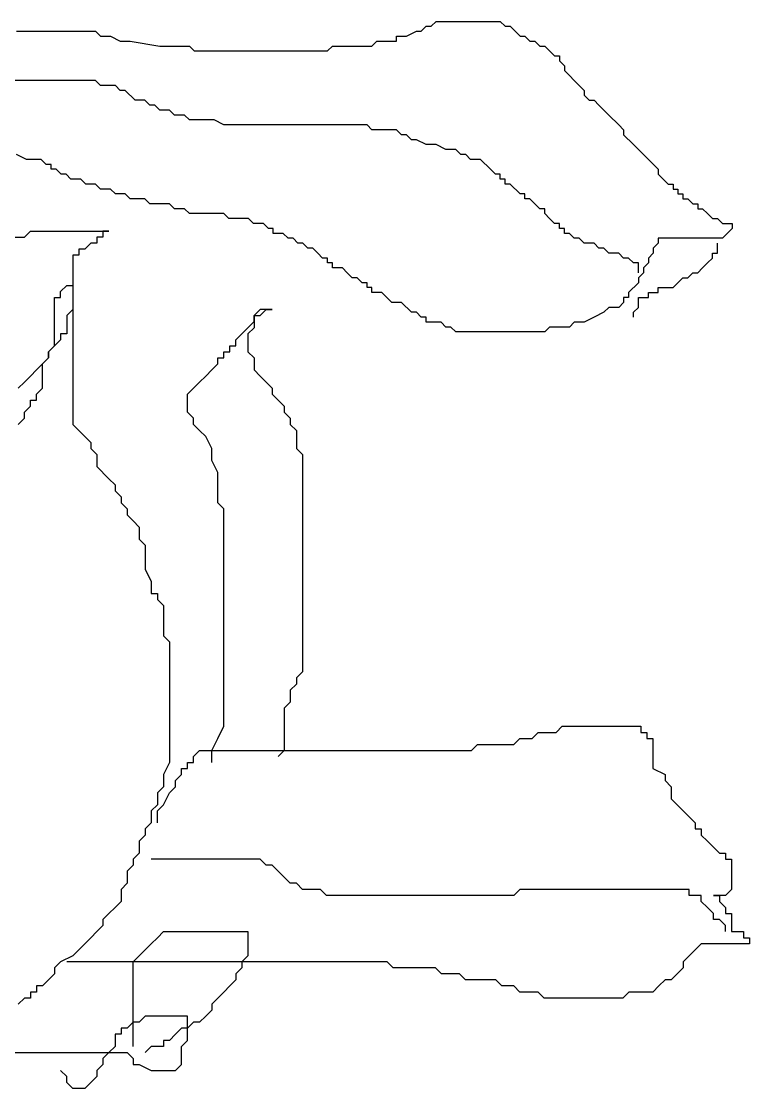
# Model space of a CAD drawing. Header units: millimetres. Extents: x 12377 to 30673, y 89761 to 101952.
# Drawn here: x 14475.7 to 14711.4, y 96500.9 to 96846.3 of the extents above; entities that cross this region are included whole.
import ezdxf

# ---------------------------------------------------------------- set-up
doc = ezdxf.new("R2010")
doc.units = ezdxf.units.MM

# ---------------------------------------------------------------- blocks, each defined once
blk = doc.blocks.new('A$C653B1D6D')
for p, q in [((551.71, 779.73), (553.71, 781.72)), ((553.71, 781.72), (555.7, 781.72)), ((555.7, 781.72), (557.7, 783.72)), ((557.7, 783.72), (583.65, 783.72)), ((583.65, 783.72), (585.65, 781.72)), ((585.65, 781.72), (587.64, 781.72)), ((587.64, 781.72), (589.64, 779.73)), ((388.02, 779.73), (419.96, 779.73)), ((419.96, 779.73), (421.96, 777.73)), ((421.96, 777.73), (425.95, 777.73)), ((425.95, 777.73), (429.94, 775.74)), ((541.73, 777.73), (545.72, 777.73)), ((541.73, 775.74), (541.73, 777.73)), ((545.72, 777.73), (549.72, 779.73)), ((549.72, 779.73), (551.71, 779.73)), ((589.64, 779.73), (591.64, 777.73)), ((591.64, 777.73), (593.63, 777.73)), ((593.63, 777.73), (595.63, 775.74)), ((429.94, 775.74), (433.93, 775.74)), ((433.93, 775.74), (445.91, 773.74)), ((445.91, 773.74), (457.89, 773.74)), ((457.89, 773.74), (459.89, 771.75)), ((513.78, 771.75), (515.78, 773.74)), ((515.78, 773.74), (531.75, 773.74)), ((531.75, 773.74), (533.75, 775.74)), ((533.75, 775.74), (541.73, 775.74)), ((595.63, 775.74), (597.63, 775.74)), ((597.63, 775.74), (599.62, 773.74)), ((599.62, 773.74), (601.62, 773.74)), ((601.62, 773.74), (603.61, 771.75)), ((459.89, 771.75), (513.78, 771.75)), ((603.61, 771.75), (605.61, 769.75)), ((605.61, 769.75), (607.61, 769.75)), ((607.61, 769.75), (607.61, 767.76)), ((607.61, 767.76), (609.6, 765.76)), ((609.6, 765.76), (609.6, 763.77)), ((609.6, 763.77), (611.6, 761.78)), ((611.6, 761.78), (613.6, 759.78)), ((419.96, 759.78), (380.04, 759.78)), ((421.96, 757.79), (419.96, 759.78)), ((427.95, 757.79), (421.96, 757.79)), ((429.94, 755.79), (427.95, 757.79)), ((431.94, 755.79), (429.94, 755.79)), ((435.93, 751.8), (431.94, 755.79)), ((613.6, 759.78), (617.59, 755.79)), ((617.59, 755.79), (617.59, 753.8)), ((439.92, 751.8), (435.93, 751.8)), ((441.92, 749.81), (439.92, 751.8)), ((617.59, 753.8), (619.58, 751.8)), ((619.58, 751.8), (621.58, 751.8)), ((621.58, 751.8), (623.58, 749.81)), ((443.92, 749.81), (441.92, 749.81)), ((445.91, 747.81), (443.92, 749.81)), ((449.9, 747.81), (445.91, 747.81)), ((451.9, 745.82), (449.9, 747.81)), ((623.58, 749.81), (625.57, 747.81)), ((625.57, 747.81), (627.57, 745.82)), ((455.89, 745.82), (451.9, 745.82)), ((457.89, 743.82), (455.89, 745.82)), ((467.87, 743.82), (457.89, 743.82)), ((471.86, 741.83), (467.87, 743.82)), ((627.57, 745.82), (631.56, 741.83)), ((529.75, 741.83), (471.86, 741.83)), ((531.75, 739.83), (529.75, 741.83)), ((541.73, 739.83), (531.75, 739.83)), ((543.73, 737.84), (541.73, 739.83)), ((631.56, 741.83), (633.56, 739.83)), ((633.56, 739.83), (633.56, 737.84)), ((545.72, 737.84), (543.73, 737.84)), ((547.72, 735.84), (545.72, 737.84)), ((549.72, 735.84), (547.72, 735.84)), ((553.71, 733.85), (549.72, 735.84)), ((633.56, 737.84), (637.55, 733.85)), ((392.01, 727.86), (388.02, 729.86)), ((557.7, 733.85), (553.71, 733.85)), ((561.69, 731.85), (557.7, 733.85)), ((565.69, 731.85), (561.69, 731.85)), ((567.68, 729.86), (565.69, 731.85)), ((569.68, 729.86), (567.68, 729.86)), ((571.67, 727.86), (569.68, 729.86)), ((637.55, 733.85), (639.55, 731.85)), ((639.55, 731.85), (641.54, 729.86)), ((641.54, 729.86), (647.53, 723.87)), ((398, 727.86), (392.01, 727.86)), ((400, 725.87), (398, 727.86)), ((402, 725.87), (400, 725.87)), ((402, 723.87), (402, 725.87)), ((575.67, 727.86), (571.67, 727.86)), ((579.66, 723.87), (575.67, 727.86)), ((403.99, 723.87), (402, 723.87)), ((405.99, 721.88), (403.99, 723.87)), ((407.98, 721.88), (405.99, 721.88)), ((409.98, 719.88), (407.98, 721.88)), ((581.66, 721.88), (579.66, 723.87)), ((583.65, 721.88), (581.66, 721.88)), ((583.65, 719.88), (583.65, 721.88)), ((647.53, 723.87), (647.53, 721.88)), ((647.53, 721.88), (651.52, 717.89)), ((413.97, 719.88), (409.98, 719.88)), ((415.97, 717.89), (413.97, 719.88)), ((419.96, 717.89), (415.97, 717.89)), ((421.96, 715.89), (419.96, 717.89)), ((585.65, 719.88), (583.65, 719.88)), ((585.65, 717.89), (585.65, 719.88)), ((587.64, 717.89), (585.65, 717.89)), ((591.64, 713.9), (587.64, 717.89)), ((651.52, 717.89), (653.52, 717.89)), ((653.52, 717.89), (653.52, 715.89)), ((425.95, 715.89), (421.96, 715.89)), ((427.95, 713.9), (425.95, 715.89)), ((431.94, 713.9), (427.95, 713.9)), ((433.93, 711.91), (431.94, 713.9)), ((593.63, 713.9), (591.64, 713.9)), ((593.63, 711.91), (593.63, 713.9)), ((653.52, 715.89), (655.52, 715.89)), ((655.52, 715.89), (655.52, 713.9)), ((655.52, 713.9), (657.51, 713.9)), ((657.51, 713.9), (657.51, 711.91)), ((439.92, 711.91), (433.93, 711.91)), ((441.92, 709.91), (439.92, 711.91)), ((449.9, 709.91), (441.92, 709.91)), ((451.9, 707.92), (449.9, 709.91)), ((595.63, 711.91), (593.63, 711.91)), ((597.63, 709.91), (595.63, 711.91)), ((599.62, 707.92), (597.63, 709.91)), ((657.51, 711.91), (659.51, 711.91)), ((659.51, 711.91), (661.5, 709.91)), ((661.5, 709.91), (663.5, 709.91)), ((663.5, 709.91), (663.5, 707.92)), ((455.89, 707.92), (451.9, 707.92)), ((457.89, 705.92), (455.89, 707.92)), ((471.86, 705.92), (457.89, 705.92)), ((473.86, 703.93), (471.86, 705.92)), ((481.84, 703.93), (473.86, 703.93)), ((483.84, 701.93), (481.84, 703.93)), ((601.62, 707.92), (599.62, 707.92)), ((601.62, 705.92), (601.62, 707.92)), ((603.61, 703.93), (601.62, 705.92)), ((605.61, 701.93), (603.61, 703.93)), ((663.5, 707.92), (665.5, 707.92)), ((665.5, 707.92), (667.49, 705.92)), ((667.49, 705.92), (669.49, 703.93)), ((669.49, 703.93), (671.49, 703.93)), ((671.49, 703.93), (673.48, 701.93)), ((487.83, 701.93), (483.84, 701.93)), ((489.83, 699.94), (487.83, 701.93)), ((491.83, 699.94), (489.83, 699.94)), ((491.83, 697.94), (491.83, 699.94)), ((607.61, 701.93), (605.61, 701.93)), ((607.61, 699.94), (607.61, 701.93)), ((609.6, 699.94), (607.61, 699.94)), ((609.6, 697.94), (609.6, 699.94)), ((673.48, 701.93), (677.47, 701.93)), ((677.47, 699.94), (673.48, 695.95)), ((677.47, 701.93), (677.47, 699.94)), ((386.25, 696.43), (391.14, 696.43)), ((391.14, 696.43), (393.58, 698.87)), ((393.58, 698.87), (425.37, 698.87)), ((420.48, 696.43), (420.48, 693.99)), ((422.92, 696.43), (420.48, 696.43)), ((422.92, 698.87), (422.92, 696.43)), ((425.37, 698.87), (422.92, 698.87)), ((495.82, 697.94), (491.83, 697.94)), ((497.81, 695.95), (495.82, 697.94)), ((499.81, 695.95), (497.81, 695.95)), ((501.81, 693.95), (499.81, 695.95)), ((611.6, 697.94), (609.6, 697.94)), ((613.6, 695.95), (611.6, 697.94)), ((615.59, 695.95), (613.6, 695.95)), ((617.59, 693.95), (615.59, 695.95)), ((647.53, 695.95), (647.53, 693.95)), ((673.48, 695.95), (647.53, 695.95)), ((413.14, 691.54), (413.14, 689.1)), ((415.59, 691.54), (413.14, 691.54)), ((418.03, 693.99), (415.59, 691.54)), ((420.48, 693.99), (418.03, 693.99)), ((503.8, 693.95), (501.81, 693.95)), ((505.8, 691.96), (503.8, 693.95)), ((507.8, 691.96), (505.8, 691.96)), ((509.79, 689.96), (507.8, 691.96)), ((621.58, 693.95), (617.59, 693.95)), ((623.58, 691.96), (621.58, 693.95)), ((625.57, 691.96), (623.58, 691.96)), ((627.57, 689.96), (625.57, 691.96)), ((647.53, 693.95), (645.53, 691.96)), ((645.53, 691.96), (645.53, 689.96)), ((671.49, 689.96), (671.49, 693.95)), ((410.7, 689.1), (410.7, 667.11)), ((413.14, 689.1), (410.7, 689.1)), ((511.79, 687.97), (509.79, 689.96)), ((513.78, 687.97), (511.79, 687.97)), ((513.78, 685.97), (513.78, 687.97)), ((631.56, 689.96), (627.57, 689.96)), ((633.56, 687.97), (631.56, 689.96)), ((635.55, 687.97), (633.56, 687.97)), ((637.55, 685.97), (635.55, 687.97)), ((645.53, 689.96), (643.54, 687.97)), ((643.54, 687.97), (643.54, 685.97)), ((667.49, 685.97), (669.49, 687.97)), ((669.49, 689.96), (671.49, 689.96)), ((669.49, 687.97), (669.49, 689.96)), ((515.78, 685.97), (513.78, 685.97)), ((515.78, 683.98), (515.78, 685.97)), ((519.77, 683.98), (515.78, 683.98)), ((521.77, 681.98), (519.77, 683.98)), ((639.55, 685.97), (637.55, 685.97)), ((639.55, 681.98), (639.55, 685.97)), ((643.54, 685.97), (641.54, 683.98)), ((641.54, 683.98), (641.54, 681.98)), ((663.5, 681.98), (665.5, 683.98)), ((665.5, 683.98), (667.49, 685.97)), ((523.77, 679.99), (521.77, 681.98)), ((525.76, 679.99), (523.77, 679.99)), ((527.76, 677.99), (525.76, 679.99)), ((529.75, 677.99), (527.76, 677.99)), ((529.75, 676), (529.75, 677.99)), ((639.55, 677.99), (635.55, 674)), ((641.54, 681.98), (639.55, 679.99)), ((639.55, 679.99), (639.55, 677.99)), ((653.52, 676), (655.52, 677.99)), ((655.52, 677.99), (657.51, 679.99)), ((657.51, 679.99), (659.51, 679.99)), ((659.51, 679.99), (661.5, 681.98)), ((661.5, 681.98), (663.5, 681.98)), ((405.81, 674.44), (408.25, 676.88)), ((405.81, 672), (405.81, 674.44)), ((408.25, 676.88), (410.7, 676.88)), ((410.7, 676.88), (410.7, 620.69)), ((531.75, 676), (529.75, 676)), ((531.75, 674), (531.75, 676)), ((535.74, 674), (531.75, 674)), ((537.74, 672.01), (535.74, 674)), ((635.55, 674), (635.55, 672.01)), ((643.54, 674), (647.53, 674)), ((643.54, 672.01), (643.54, 674)), ((647.53, 676), (653.52, 676)), ((647.53, 674), (647.53, 676)), ((403.36, 672), (405.81, 672)), ((403.36, 652.45), (403.36, 672)), ((539.73, 670.01), (537.74, 672.01)), ((543.73, 670.01), (539.73, 670.01)), ((547.72, 666.03), (543.73, 670.01)), ((633.56, 670.01), (631.56, 668.02)), ((633.56, 672.01), (633.56, 670.01)), ((635.55, 672.01), (633.56, 672.01)), ((639.55, 672.01), (643.54, 672.01)), ((639.55, 668.02), (639.55, 672.01)), ((410.7, 667.11), (408.25, 664.67)), ((486.49, 667.11), (484.04, 664.67)), ((491.38, 667.11), (486.49, 667.11)), ((486.49, 664.67), (488.93, 667.11)), ((488.93, 667.11), (491.38, 667.11)), ((549.72, 666.03), (547.72, 666.03)), ((551.71, 664.03), (549.72, 666.03)), ((625.57, 666.03), (621.58, 664.03)), ((627.57, 668.02), (625.57, 666.03)), ((631.56, 668.02), (627.57, 668.02)), ((637.55, 666.03), (639.55, 668.02)), ((637.55, 664.03), (637.55, 666.03)), ((408.25, 664.67), (408.25, 657.34)), ((481.6, 659.78), (484.04, 662.23)), ((484.04, 664.67), (484.04, 659.78)), ((484.04, 664.67), (486.49, 664.67)), ((484.04, 662.23), (484.04, 664.67)), ((553.71, 664.03), (551.71, 664.03)), ((553.71, 662.04), (553.71, 664.03)), ((559.7, 662.04), (553.71, 662.04)), ((561.69, 660.04), (559.7, 662.04)), ((613.6, 662.04), (611.6, 660.04)), ((617.59, 662.04), (613.6, 662.04)), ((621.58, 664.03), (617.59, 662.04)), ((405.81, 657.34), (405.81, 654.9)), ((408.25, 657.34), (405.81, 657.34)), ((476.71, 654.9), (479.15, 657.34)), ((479.15, 657.34), (481.6, 659.78)), ((484.04, 659.78), (481.6, 657.34)), ((481.6, 657.34), (481.6, 650.01)), ((563.69, 660.04), (561.69, 660.04)), ((565.69, 658.05), (563.69, 660.04)), ((601.62, 658.05), (565.69, 658.05)), ((603.61, 660.04), (601.62, 658.05)), ((611.6, 660.04), (603.61, 660.04)), ((400.92, 650.01), (403.36, 652.45)), ((403.36, 652.45), (400.92, 650.01)), ((405.81, 654.9), (403.36, 652.45)), ((474.26, 652.45), (476.71, 652.45)), ((474.26, 650.01), (474.26, 652.45)), ((476.71, 652.45), (476.71, 654.9)), ((400.92, 647.57), (400.92, 650.01)), ((400.92, 650.01), (400.92, 647.57)), ((471.82, 650.01), (474.26, 650.01)), ((471.82, 647.57), (471.82, 650.01)), ((481.6, 650.01), (484.04, 647.57)), ((398.47, 645.12), (396.03, 642.68)), ((398.47, 645.12), (400.92, 647.57)), ((400.92, 647.57), (398.47, 645.12)), ((398.47, 635.35), (398.47, 645.12)), ((466.93, 642.68), (469.37, 645.12)), ((469.37, 647.57), (471.82, 647.57)), ((469.37, 645.12), (469.37, 647.57)), ((484.04, 647.57), (484.04, 642.68)), ((393.58, 640.24), (391.14, 637.79)), ((396.03, 642.68), (393.58, 640.24)), ((462.04, 637.79), (464.48, 640.24)), ((464.48, 640.24), (466.93, 642.68)), ((484.04, 642.68), (486.49, 640.24)), ((486.49, 640.24), (491.38, 635.35)), ((391.14, 637.79), (388.69, 635.35)), ((396.03, 632.91), (398.47, 635.35)), ((457.15, 632.91), (459.59, 635.35)), ((459.59, 635.35), (462.04, 637.79)), ((491.38, 635.35), (491.38, 632.91)), ((393.58, 630.47), (396.03, 630.47)), ((393.58, 628.02), (393.58, 630.47)), ((396.03, 630.47), (396.03, 632.91)), ((457.15, 625.58), (457.15, 632.91)), ((491.38, 632.91), (493.82, 630.47)), ((493.82, 630.47), (496.27, 628.02)), ((391.14, 625.58), (393.58, 628.02)), ((496.27, 628.02), (496.27, 625.58)), ((388.69, 620.69), (391.14, 623.14)), ((391.14, 623.14), (391.14, 625.58)), ((459.59, 623.14), (457.15, 625.58)), ((459.59, 620.69), (459.59, 623.14)), ((496.27, 625.58), (498.71, 623.14)), ((498.71, 623.14), (498.71, 620.69)), ((410.7, 620.69), (413.14, 618.25)), ((413.14, 618.25), (415.59, 615.81)), ((462.04, 618.25), (459.59, 620.69)), ((464.48, 615.81), (462.04, 618.25)), ((498.71, 620.69), (501.16, 618.25)), ((501.16, 618.25), (501.16, 610.92)), ((415.59, 615.81), (418.03, 613.36)), ((418.03, 613.36), (418.03, 610.92)), ((466.93, 610.92), (464.48, 615.81)), ((418.03, 610.92), (420.48, 608.48)), ((466.93, 606.03), (466.93, 610.92)), ((501.16, 610.92), (503.6, 608.48)), ((420.48, 608.48), (420.48, 603.59)), ((469.37, 601.15), (466.93, 606.03)), ((503.6, 608.48), (503.6, 520.53)), ((420.48, 603.59), (425.37, 598.7)), ((469.37, 588.93), (469.37, 601.15)), ((425.37, 598.7), (427.81, 596.26)), ((427.81, 596.26), (427.81, 593.82)), ((427.81, 593.82), (430.26, 591.38)), ((430.26, 591.38), (430.26, 588.93)), ((430.26, 588.93), (432.7, 586.49)), ((471.82, 586.49), (469.37, 588.93)), ((432.7, 586.49), (432.7, 584.05)), ((432.7, 584.05), (435.15, 581.6)), ((471.82, 498.54), (471.82, 586.49)), ((435.15, 581.6), (437.59, 579.16)), ((437.59, 579.16), (437.59, 574.27)), ((437.59, 574.27), (440.04, 571.83)), ((440.04, 571.83), (440.04, 562.06)), ((440.04, 562.06), (442.48, 557.17)), ((442.48, 557.17), (442.48, 552.29)), ((442.48, 552.29), (444.93, 552.29)), ((444.93, 552.29), (444.93, 549.84)), ((444.93, 549.84), (447.37, 547.4)), ((447.37, 547.4), (447.37, 535.18)), ((447.37, 535.18), (449.81, 532.74)), ((449.81, 532.74), (449.81, 483.88)), ((503.6, 520.53), (501.16, 518.08)), ((501.16, 515.64), (498.71, 513.2)), ((501.16, 518.08), (501.16, 515.64)), ((498.71, 513.2), (498.71, 508.31)), ((498.71, 508.31), (496.27, 505.87)), ((496.27, 505.87), (496.27, 488.76)), ((469.37, 493.65), (471.82, 498.54)), ((606.29, 496.09), (608.73, 498.54)), ((608.73, 498.54), (640.52, 498.54)), ((640.52, 498.54), (640.52, 496.09)), ((466.93, 488.76), (469.37, 493.65)), ((589.17, 491.21), (591.62, 493.65)), ((591.62, 493.65), (596.51, 493.65)), ((596.51, 493.65), (598.95, 496.09)), ((598.95, 496.09), (606.29, 496.09)), ((640.52, 496.09), (642.96, 496.09)), ((642.96, 496.09), (642.96, 493.65)), ((642.96, 493.65), (645.4, 493.65)), ((645.4, 493.65), (645.4, 481.44)), ((459.59, 486.32), (462.04, 488.76)), ((462.04, 488.76), (572.06, 488.76)), ((466.93, 483.88), (466.93, 488.76)), ((496.27, 488.76), (493.82, 486.32)), ((572.06, 488.76), (574.5, 491.21)), ((574.5, 491.21), (589.17, 491.21)), ((449.81, 483.88), (447.37, 478.99)), ((457.15, 483.88), (459.59, 483.88)), ((457.15, 481.44), (457.15, 483.88)), ((459.59, 483.88), (459.59, 486.32)), ((454.7, 481.44), (457.15, 481.44)), ((454.7, 478.99), (454.7, 481.44)), ((645.4, 481.44), (650.29, 478.99)), ((447.37, 478.99), (447.37, 474.11)), ((452.26, 476.55), (454.7, 478.99)), ((452.26, 474.11), (452.26, 476.55)), ((650.29, 478.99), (650.29, 476.55)), ((650.29, 476.55), (652.74, 474.11)), ((447.37, 474.11), (444.93, 471.66)), ((444.93, 471.66), (444.93, 466.78)), ((447.37, 466.78), (449.81, 471.66)), ((449.81, 471.66), (452.26, 474.11)), ((652.74, 474.11), (652.74, 469.22)), ((444.93, 466.78), (442.48, 464.33)), ((444.93, 464.33), (447.37, 466.78)), ((652.74, 469.22), (655.18, 466.78)), ((655.18, 466.78), (657.63, 464.33)), ((442.48, 464.33), (442.48, 459.45)), ((444.93, 459.45), (444.93, 464.33)), ((657.63, 464.33), (660.07, 461.89)), ((442.48, 459.45), (440.04, 457)), ((660.07, 461.89), (662.52, 459.45)), ((662.52, 459.45), (662.52, 457)), ((440.04, 454.56), (437.59, 452.12)), ((440.04, 457), (440.04, 454.56)), ((662.52, 457), (664.96, 457)), ((664.96, 457), (664.96, 454.56)), ((664.96, 454.56), (667.41, 452.12)), ((437.59, 452.12), (437.59, 447.23)), ((667.41, 452.12), (669.85, 449.67)), ((669.85, 449.67), (672.3, 447.23)), ((437.59, 447.23), (435.15, 444.79)), ((435.15, 444.79), (435.15, 442.35)), ((486.49, 444.79), (442.48, 444.79)), ((488.93, 442.35), (486.49, 444.79)), ((672.3, 447.23), (674.74, 447.23)), ((674.74, 447.23), (674.74, 444.79)), ((674.74, 444.79), (677.19, 444.79)), ((677.19, 444.79), (677.19, 432.57)), ((435.15, 442.35), (432.7, 439.9)), ((491.38, 442.35), (488.93, 442.35)), ((493.82, 439.9), (491.38, 442.35)), ((432.7, 439.9), (432.7, 435.02)), ((496.27, 437.46), (493.82, 439.9)), ((498.71, 435.02), (496.27, 437.46)), ((432.7, 435.02), (430.26, 432.57)), ((430.26, 432.57), (430.26, 427.69)), ((501.16, 435.02), (498.71, 435.02)), ((503.6, 432.57), (501.16, 435.02)), ((510.94, 432.57), (503.6, 432.57)), ((513.38, 430.13), (510.94, 432.57)), ((591.62, 432.57), (589.17, 430.13)), ((660.07, 432.57), (591.62, 432.57)), ((660.07, 430.13), (660.07, 432.57)), ((677.19, 432.57), (674.74, 430.13)), ((430.26, 427.69), (427.81, 425.24)), ((589.17, 430.13), (513.38, 430.13)), ((664.96, 430.13), (660.07, 430.13)), ((664.96, 427.69), (664.96, 430.13)), ((667.41, 425.24), (664.96, 427.69)), ((669.85, 430.13), (672.3, 430.13)), ((674.74, 430.13), (669.85, 430.13)), ((672.3, 430.13), (672.3, 427.69)), ((672.3, 427.69), (674.74, 425.24)), ((427.81, 425.24), (425.37, 422.8)), ((669.85, 422.8), (667.41, 425.24)), ((674.74, 425.24), (674.74, 422.8)), ((425.37, 422.8), (422.92, 420.36)), ((422.92, 420.36), (422.92, 417.91)), ((669.85, 420.36), (669.85, 422.8)), ((672.3, 420.36), (669.85, 420.36)), ((674.74, 417.91), (672.3, 420.36)), ((674.74, 422.8), (677.19, 422.8)), ((677.19, 422.8), (677.19, 415.47)), ((420.48, 415.47), (418.03, 413.03)), ((422.92, 417.91), (420.48, 415.47)), ((444.93, 413.03), (447.37, 415.47)), ((447.37, 415.47), (481.6, 415.47)), ((481.6, 415.47), (481.6, 405.7)), ((674.74, 415.47), (674.74, 417.91)), ((677.19, 415.47), (682.08, 415.47)), ((682.08, 415.47), (682.08, 413.03)), ((415.59, 410.58), (413.14, 408.14)), ((418.03, 413.03), (415.59, 410.58)), ((440.04, 408.14), (442.48, 410.58)), ((442.48, 410.58), (444.93, 413.03)), ((664.96, 410.58), (662.52, 408.14)), ((684.52, 410.58), (664.96, 410.58)), ((682.08, 413.03), (684.52, 413.03)), ((684.52, 413.03), (684.52, 410.58)), ((413.14, 408.14), (410.7, 405.7)), ((437.59, 405.7), (440.04, 408.14)), ((662.52, 408.14), (660.07, 405.7)), ((405.81, 403.26), (403.36, 400.81)), ((410.7, 405.7), (405.81, 403.26)), ((537.83, 403.26), (408.25, 403.26)), ((435.15, 403.26), (437.59, 405.7)), ((435.15, 369.05), (435.15, 403.26)), ((481.6, 405.7), (479.15, 403.26)), ((479.15, 403.26), (479.15, 400.81)), ((540.28, 400.81), (537.83, 403.26)), ((660.07, 405.7), (657.63, 403.26)), ((657.63, 403.26), (657.63, 400.81)), ((403.36, 398.37), (400.92, 395.93)), ((403.36, 400.81), (403.36, 398.37)), ((479.15, 400.81), (476.71, 398.37)), ((476.71, 398.37), (476.71, 395.93)), ((557.39, 400.81), (540.28, 400.81)), ((559.83, 398.37), (557.39, 400.81)), ((567.17, 398.37), (559.83, 398.37)), ((569.61, 395.93), (567.17, 398.37)), ((655.18, 398.37), (652.74, 395.93)), ((657.63, 400.81), (655.18, 398.37)), ((396.03, 393.48), (396.03, 391.04)), ((398.47, 393.48), (396.03, 393.48)), ((400.92, 395.93), (398.47, 393.48)), ((474.26, 393.48), (471.82, 391.04)), ((476.71, 395.93), (474.26, 393.48)), ((581.84, 395.93), (569.61, 395.93)), ((584.28, 393.48), (581.84, 395.93)), ((589.17, 393.48), (584.28, 393.48)), ((591.62, 391.04), (589.17, 393.48)), ((647.85, 393.48), (645.4, 391.04)), ((650.29, 395.93), (647.85, 393.48)), ((652.74, 395.93), (650.29, 395.93)), ((391.14, 388.6), (388.69, 386.15)), ((393.58, 388.6), (391.14, 388.6)), ((393.58, 391.04), (393.58, 388.6)), ((396.03, 391.04), (393.58, 391.04)), ((469.37, 388.6), (466.93, 386.15)), ((471.82, 391.04), (469.37, 388.6)), ((598.95, 391.04), (591.62, 391.04)), ((601.4, 388.6), (598.95, 391.04)), ((633.18, 388.6), (601.4, 388.6)), ((635.63, 391.04), (633.18, 388.6)), ((645.4, 391.04), (635.63, 391.04)), ((466.93, 386.15), (466.93, 383.71)), ((440.04, 381.27), (437.59, 378.82)), ((457.15, 381.27), (440.04, 381.27)), ((457.15, 371.49), (457.15, 381.27)), ((464.48, 381.27), (462.04, 378.82)), ((466.93, 383.71), (464.48, 381.27)), ((430.26, 376.38), (430.26, 373.94)), ((432.7, 376.38), (430.26, 376.38)), ((435.15, 378.82), (432.7, 376.38)), ((437.59, 378.82), (435.15, 378.82)), ((454.7, 376.38), (452.26, 373.94)), ((457.15, 376.38), (454.7, 376.38)), ((459.59, 378.82), (457.15, 376.38)), ((462.04, 378.82), (459.59, 378.82)), ((427.81, 373.94), (427.81, 369.05)), ((430.26, 373.94), (427.81, 373.94)), ((447.37, 371.49), (447.37, 369.05)), ((449.81, 371.49), (447.37, 371.49)), ((452.26, 373.94), (449.81, 371.49)), ((454.7, 369.05), (457.15, 371.49)), ((427.81, 369.05), (425.37, 366.61)), ((442.48, 369.05), (440.04, 366.61)), ((447.37, 369.05), (442.48, 369.05)), ((454.7, 361.72), (454.7, 369.05)), ((310.46, 366.61), (432.7, 366.61)), ((425.37, 366.61), (422.92, 364.17)), ((422.92, 364.17), (422.92, 361.72)), ((432.7, 366.61), (435.15, 364.17)), ((435.15, 364.17), (435.15, 361.72)), ((408.25, 356.84), (405.81, 359.28)), ((422.92, 361.72), (420.48, 359.28)), ((420.48, 359.28), (420.48, 356.84)), ((435.15, 361.72), (437.59, 361.72)), ((437.59, 361.72), (442.48, 359.28)), ((442.48, 359.28), (452.26, 359.28)), ((452.26, 359.28), (454.7, 361.72)), ((408.25, 354.39), (408.25, 356.84)), ((410.7, 351.95), (408.25, 354.39)), ((418.03, 354.39), (415.59, 351.95)), ((420.48, 356.84), (418.03, 354.39)), ((415.59, 351.95), (410.7, 351.95))]:
    blk.add_line(p, q)

msp = doc.modelspace()

# ---------------------------------------------------------------- block references
at = {"xscale": 0.8, "yscale": 0.8, "zscale": 0.8}
msp.add_blockref('A$C653B1D6D', (14163.81, 96219.36), dxfattribs=at)

doc.saveas('drawing.dxf')
